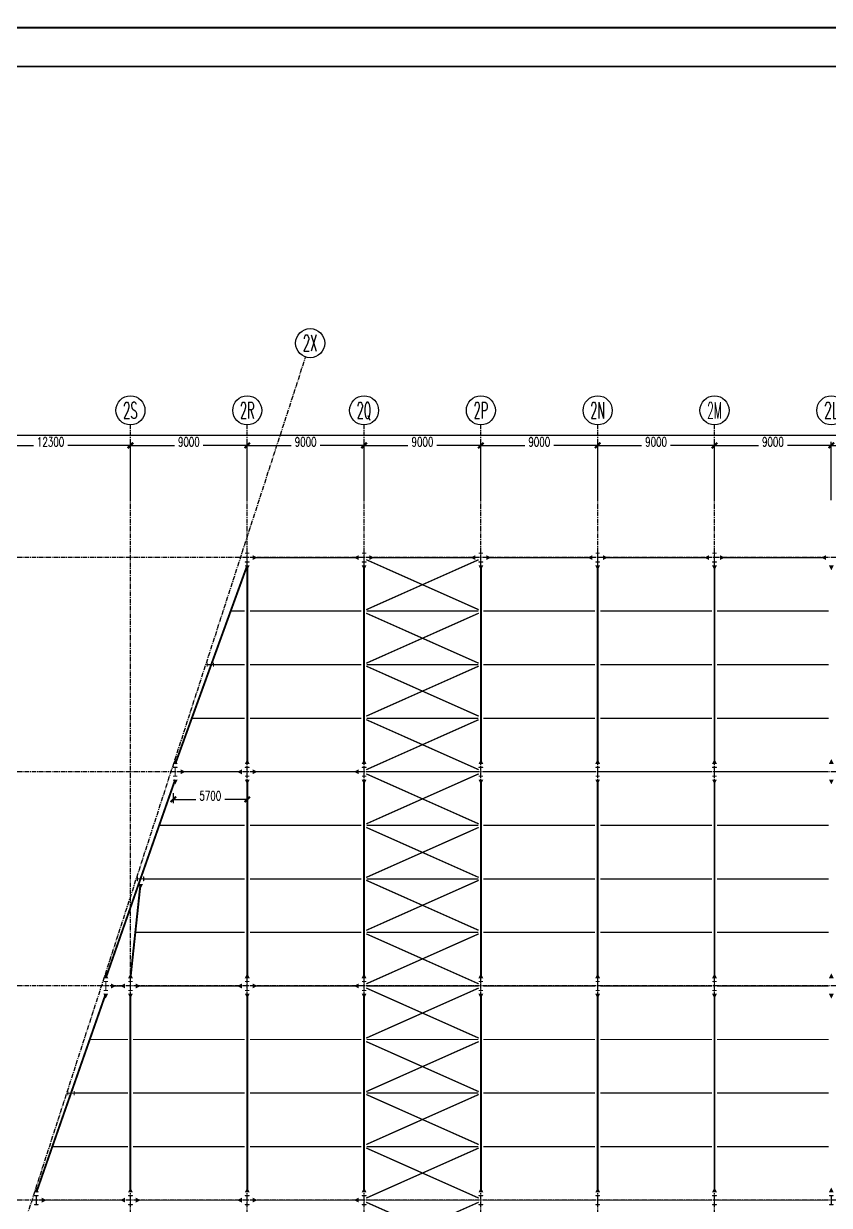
# Model space of a CAD drawing. Extents: x 782294 to 1727252, y -631030 to 17645.
# Drawn here: x 1527780 to 1589859, y -365288 to -274253 of the extents above; entities that cross this region are included whole.
import ezdxf
from ezdxf.enums import TextEntityAlignment as Align

# ---------------------------------------------------------------- set-up
doc = ezdxf.new("R2010")
doc.units = 0
doc.linetypes.add('CENTER', pattern=[2, 1.25, -0.25, 0.25, -0.25])
doc.layers.get('Defpoints').update_dxf_attribs({"color": 210})
for name, color, linetype in [('!ZN3-铝板幕墙-3', 3, 'Continuous'), ('0-cxFrame', 155, 'Continuous'), ('3符号', 3, 'Continuous'), ('DIM', 173, 'Continuous'), ('DOTE', 1, 'CENTER')]:
    doc.layers.add(name, color=color, linetype=linetype)
for name, color, linetype, lineweight in [('0-cxText', 131, 'Continuous', 25), ('S-bea', 40, 'Continuous', 0), ('S-col', 2, 'Continuous', 0), ('柱间支撑', 6, 'CENTER', 0), ('梁', 4, 'Continuous', 18)]:
    doc.layers.add(name, color=color, linetype=linetype, lineweight=lineweight)
doc.styles.add('_TCH_AXIS', font='COMPLEX', dxfattribs={"bigfont": 'GBCBIG'})
doc.styles.add('cx_tuming', font='simhei.ttf')
doc.styles.add('cx_tuqian1', font='')
doc.styles.add('DHTEXT-1', font='romans.shx', dxfattribs={"width": 0.7, "bigfont": 'chinese.shx'})
doc.styles.add('黑体', font='simhei.ttf', dxfattribs={"height": 12})
doc.styles.get('cx_tuqian1').set_extended_font_data('SimSun')
doc.dimstyles.new('ZN280', dxfattribs={"dimscale": 280, "dimtxt": 2.5, "dimasz": 1.5, "dimexe": 1, "dimexo": 2, "dimgap": 0.9, "dimtad": 1, "dimdec": 0, "dimdsep": 46, "dimtxsty": 'DHTEXT-1', "dimblk": 'ARCHTICK', "dimcen": 2.5, "dimclrd": 173, "dimclre": 173, "dimclrt": 7, "dimazin": 2, "dimtfac": 1, "dimtdec": 0, "dimtix": 1, "dimtmove": 2, "dimatfit": 3, "dimfxl": 0, "dimarcsym": 0})

# ---------------------------------------------------------------- blocks, each defined once
blk = doc.blocks.new('TK22.A1 L(Dragon)')
at = {"layer": '0-cxFrame', "color": 7, "const_width": 0.5}
blk.add_lwpolyline([(0, 0), (-841, 0), (-841, 594), (0, 594)], close=True, dxfattribs=at)
at = {"layer": '0-cxFrame', "const_width": 0.5}
blk.add_lwpolyline([(-80, 10), (-821, 10), (-821, 584), (-80, 584)], close=True, dxfattribs=at)
at = {"style": '黑体', "flags": 4}
blk.add_attdef('图幅', text='', height=3.3, dxfattribs=at).set_placement((-40, 3), align=Align.RIGHT)
at = {"layer": '0-cxText', "flags": 4}
for tag, height, style, p in [('建设单位', 3.5, 'cx_tuming', (-45, 240)), ('项目名称', 3.5, 'cx_tuming', (-45, 210)), ('子项名称', 3.5, 'cx_tuming', (-45, 180)), ('工程编号', 3.3, 'cx_tuqian1', (-35, 165)), ('图名1', 3.5, 'cx_tuming', (-45, 87)), ('图名2', 3.5, 'cx_tuming', (-45, 79)), ('图名3', 3.5, 'cx_tuming', (-45, 71)), ('出图日期', 3.3, 'cx_tuqian1', (-39, 60)), ('专业', 3.3, 'cx_tuqian1', (-55, 52)), ('图号', 3.3, 'cx_tuqian1', (-55, 44)), ('版次', 3.3, 'cx_tuqian1', (-20, 44))]:
    blk.add_attdef(tag, text='', height=height, dxfattribs=dict(at, style=style)).set_placement(p, align=Align.MIDDLE)
at = {"layer": 'Defpoints', "color": 6, "flags": 4}
for tag, height, style, p in [('tufu', 3.3, '黑体', (-12, 12)), ('dwfname', 4, 'cx_tuqian1', (-80, 3))]:
    blk.add_attdef(tag, text='', height=height, dxfattribs=dict(at, style=style)).set_placement(p, align=Align.RIGHT)
blk = doc.blocks.new('_ArchTick')
at = {"color": 0, "linetype": 'ByBlock', "const_width": 0.4}
blk.add_lwpolyline([(-0.5, -0.5), (0.5, 0.5)], dxfattribs=at)
blk = doc.blocks.new('*D1428')
at = {"layer": 'Defpoints', "color": 0, "ltscale": 2800, "transparency": 16777216}
for p in [(15600, 64910), (21300, 64910), (21300, 63873)]:
    blk.add_point(p, dxfattribs=at)
at = {"layer": 'DIM', "color": 173, "linetype": 'ByBlock', "lineweight": -2, "ltscale": 2800, "transparency": 16777216}
for p, q in [((15600, 64350), (15600, 63593)), ((15600, 63873), (17335, 63873)), ((21300, 63873), (19565, 63873)), ((21300, 64350), (21300, 63593))]:
    blk.add_line(p, q, dxfattribs=at)
at = {"layer": 'DIM', "color": 173, "lineweight": -2, "ltscale": 2800, "transparency": 16777216, "xscale": 420, "yscale": 420, "zscale": 420, "rotation": 180}
blk.add_blockref('_ArchTick', (15600, 63873), dxfattribs=at)
at = {"layer": 'DIM', "color": 173, "lineweight": -2, "ltscale": 2800, "transparency": 16777216, "xscale": 420, "yscale": 420, "zscale": 420}
blk.add_blockref('_ArchTick', (21300, 63873), dxfattribs=at)
at = {"layer": 'DIM', "color": 7, "ltscale": 2800, "transparency": 16777216, "insert": (18450, 64148), "char_height": 700, "attachment_point": 5, "style": 'DHTEXT-1'}
blk.add_mtext('5700', dxfattribs=at)
blk = doc.blocks.new('*D1453')
at = {"layer": 'Defpoints', "color": 0, "ltscale": 2800, "transparency": 16777216}
for p in [(12300, 91140), (0, 86360), (12300, 86360)]:
    blk.add_point(p, dxfattribs=at)
at = {"layer": 'DIM', "color": 173, "linetype": 'ByBlock', "lineweight": -2, "ltscale": 2800, "transparency": 16777216}
for p, q in [((0, 86920), (0, 91420)), ((0, 91140), (4836, 91140)), ((12300, 91140), (7464, 91140)), ((12300, 86920), (12300, 91420))]:
    blk.add_line(p, q, dxfattribs=at)
at = {"layer": 'DIM', "color": 173, "lineweight": -2, "ltscale": 2800, "transparency": 16777216, "xscale": 420, "yscale": 420, "zscale": 420, "rotation": 180}
blk.add_blockref('_ArchTick', (0, 91140), dxfattribs=at)
at = {"layer": 'DIM', "color": 173, "lineweight": -2, "ltscale": 2800, "transparency": 16777216, "xscale": 420, "yscale": 420, "zscale": 420}
blk.add_blockref('_ArchTick', (12300, 91140), dxfattribs=at)
at = {"layer": 'DIM', "color": 7, "ltscale": 2800, "transparency": 16777216, "insert": (6150, 91415), "char_height": 700, "attachment_point": 5, "style": 'DHTEXT-1'}
blk.add_mtext('12300', dxfattribs=at)
blk = doc.blocks.new('*D1454')
at = {"layer": 'Defpoints', "color": 0, "ltscale": 2800, "transparency": 16777216}
for p in [(21300, 91140), (12300, 86360), (21300, 86360)]:
    blk.add_point(p, dxfattribs=at)
at = {"layer": 'DIM', "color": 173, "linetype": 'ByBlock', "lineweight": -2, "ltscale": 2800, "transparency": 16777216}
for p, q in [((12300, 86920), (12300, 91420)), ((12300, 91140), (15685, 91140)), ((21300, 91140), (17915, 91140)), ((21300, 86920), (21300, 91420))]:
    blk.add_line(p, q, dxfattribs=at)
at = {"layer": 'DIM', "color": 173, "lineweight": -2, "ltscale": 2800, "transparency": 16777216, "xscale": 420, "yscale": 420, "zscale": 420, "rotation": 180}
blk.add_blockref('_ArchTick', (12300, 91140), dxfattribs=at)
at = {"layer": 'DIM', "color": 173, "lineweight": -2, "ltscale": 2800, "transparency": 16777216, "xscale": 420, "yscale": 420, "zscale": 420}
blk.add_blockref('_ArchTick', (21300, 91140), dxfattribs=at)
at = {"layer": 'DIM', "color": 7, "ltscale": 2800, "transparency": 16777216, "insert": (16800, 91415), "char_height": 700, "attachment_point": 5, "style": 'DHTEXT-1'}
blk.add_mtext('9000', dxfattribs=at)
blk = doc.blocks.new('*D1455')
at = {"layer": 'Defpoints', "color": 0, "ltscale": 2800, "transparency": 16777216}
for p in [(30300, 91140), (21300, 86360), (30300, 86360)]:
    blk.add_point(p, dxfattribs=at)
at = {"layer": 'DIM', "color": 173, "linetype": 'ByBlock', "lineweight": -2, "ltscale": 2800, "transparency": 16777216}
for p, q in [((21300, 86920), (21300, 91420)), ((21300, 91140), (24685, 91140)), ((30300, 91140), (26915, 91140)), ((30300, 86920), (30300, 91420))]:
    blk.add_line(p, q, dxfattribs=at)
at = {"layer": 'DIM', "color": 173, "lineweight": -2, "ltscale": 2800, "transparency": 16777216, "xscale": 420, "yscale": 420, "zscale": 420, "rotation": 180}
blk.add_blockref('_ArchTick', (21300, 91140), dxfattribs=at)
at = {"layer": 'DIM', "color": 173, "lineweight": -2, "ltscale": 2800, "transparency": 16777216, "xscale": 420, "yscale": 420, "zscale": 420}
blk.add_blockref('_ArchTick', (30300, 91140), dxfattribs=at)
at = {"layer": 'DIM', "color": 7, "ltscale": 2800, "transparency": 16777216, "insert": (25800, 91415), "char_height": 700, "attachment_point": 5, "style": 'DHTEXT-1'}
blk.add_mtext('9000', dxfattribs=at)
blk = doc.blocks.new('*D1456')
at = {"layer": 'Defpoints', "color": 0, "ltscale": 2800, "transparency": 16777216}
for p in [(39300, 91140), (30300, 86360), (39300, 86360)]:
    blk.add_point(p, dxfattribs=at)
at = {"layer": 'DIM', "color": 173, "linetype": 'ByBlock', "lineweight": -2, "ltscale": 2800, "transparency": 16777216}
for p, q in [((30300, 86920), (30300, 91420)), ((30300, 91140), (33685, 91140)), ((39300, 91140), (35915, 91140)), ((39300, 86920), (39300, 91420))]:
    blk.add_line(p, q, dxfattribs=at)
at = {"layer": 'DIM', "color": 173, "lineweight": -2, "ltscale": 2800, "transparency": 16777216, "xscale": 420, "yscale": 420, "zscale": 420, "rotation": 180}
blk.add_blockref('_ArchTick', (30300, 91140), dxfattribs=at)
at = {"layer": 'DIM', "color": 173, "lineweight": -2, "ltscale": 2800, "transparency": 16777216, "xscale": 420, "yscale": 420, "zscale": 420}
blk.add_blockref('_ArchTick', (39300, 91140), dxfattribs=at)
at = {"layer": 'DIM', "color": 7, "ltscale": 2800, "transparency": 16777216, "insert": (34800, 91415), "char_height": 700, "attachment_point": 5, "style": 'DHTEXT-1'}
blk.add_mtext('9000', dxfattribs=at)
blk = doc.blocks.new('*D1457')
at = {"layer": 'Defpoints', "color": 0, "ltscale": 2800, "transparency": 16777216}
for p in [(48300, 91140), (39300, 86360), (48300, 86360)]:
    blk.add_point(p, dxfattribs=at)
at = {"layer": 'DIM', "color": 173, "linetype": 'ByBlock', "lineweight": -2, "ltscale": 2800, "transparency": 16777216}
for p, q in [((39300, 86920), (39300, 91420)), ((39300, 91140), (42685, 91140)), ((48300, 91140), (44915, 91140)), ((48300, 86920), (48300, 91420))]:
    blk.add_line(p, q, dxfattribs=at)
at = {"layer": 'DIM', "color": 173, "lineweight": -2, "ltscale": 2800, "transparency": 16777216, "xscale": 420, "yscale": 420, "zscale": 420, "rotation": 180}
blk.add_blockref('_ArchTick', (39300, 91140), dxfattribs=at)
at = {"layer": 'DIM', "color": 173, "lineweight": -2, "ltscale": 2800, "transparency": 16777216, "xscale": 420, "yscale": 420, "zscale": 420}
blk.add_blockref('_ArchTick', (48300, 91140), dxfattribs=at)
at = {"layer": 'DIM', "color": 7, "ltscale": 2800, "transparency": 16777216, "insert": (43800, 91415), "char_height": 700, "attachment_point": 5, "style": 'DHTEXT-1'}
blk.add_mtext('9000', dxfattribs=at)
blk = doc.blocks.new('*D1458')
at = {"layer": 'Defpoints', "color": 0, "ltscale": 2800, "transparency": 16777216}
for p in [(57300, 91140), (48300, 86360), (57300, 86360)]:
    blk.add_point(p, dxfattribs=at)
at = {"layer": 'DIM', "color": 173, "linetype": 'ByBlock', "lineweight": -2, "ltscale": 2800, "transparency": 16777216}
for p, q in [((48300, 86920), (48300, 91420)), ((48300, 91140), (51685, 91140)), ((57300, 91140), (53915, 91140)), ((57300, 86920), (57300, 91420))]:
    blk.add_line(p, q, dxfattribs=at)
at = {"layer": 'DIM', "color": 173, "lineweight": -2, "ltscale": 2800, "transparency": 16777216, "xscale": 420, "yscale": 420, "zscale": 420, "rotation": 180}
blk.add_blockref('_ArchTick', (48300, 91140), dxfattribs=at)
at = {"layer": 'DIM', "color": 173, "lineweight": -2, "ltscale": 2800, "transparency": 16777216, "xscale": 420, "yscale": 420, "zscale": 420}
blk.add_blockref('_ArchTick', (57300, 91140), dxfattribs=at)
at = {"layer": 'DIM', "color": 7, "ltscale": 2800, "transparency": 16777216, "insert": (52800, 91415), "char_height": 700, "attachment_point": 5, "style": 'DHTEXT-1'}
blk.add_mtext('9000', dxfattribs=at)
blk = doc.blocks.new('*D1459')
at = {"layer": 'Defpoints', "color": 0, "ltscale": 2800, "transparency": 16777216}
for p in [(66300, 91140), (57300, 86360), (66300, 86360)]:
    blk.add_point(p, dxfattribs=at)
at = {"layer": 'DIM', "color": 173, "linetype": 'ByBlock', "lineweight": -2, "ltscale": 2800, "transparency": 16777216}
for p, q in [((57300, 86920), (57300, 91420)), ((57300, 91140), (60685, 91140)), ((66300, 91140), (62915, 91140)), ((66300, 86920), (66300, 91420))]:
    blk.add_line(p, q, dxfattribs=at)
at = {"layer": 'DIM', "color": 173, "lineweight": -2, "ltscale": 2800, "transparency": 16777216, "xscale": 420, "yscale": 420, "zscale": 420, "rotation": 180}
blk.add_blockref('_ArchTick', (57300, 91140), dxfattribs=at)
at = {"layer": 'DIM', "color": 173, "lineweight": -2, "ltscale": 2800, "transparency": 16777216, "xscale": 420, "yscale": 420, "zscale": 420}
blk.add_blockref('_ArchTick', (66300, 91140), dxfattribs=at)
at = {"layer": 'DIM', "color": 7, "ltscale": 2800, "transparency": 16777216, "insert": (61800, 91415), "char_height": 700, "attachment_point": 5, "style": 'DHTEXT-1'}
blk.add_mtext('9000', dxfattribs=at)
blk = doc.blocks.new('*D1460')
at = {"layer": 'Defpoints', "color": 0, "ltscale": 2800, "transparency": 16777216}
for p in [(75300, 91140), (66300, 86360), (75300, 86360)]:
    blk.add_point(p, dxfattribs=at)
at = {"layer": 'DIM', "color": 173, "linetype": 'ByBlock', "lineweight": -2, "ltscale": 2800, "transparency": 16777216}
for p, q in [((66300, 86920), (66300, 91420)), ((66300, 91140), (69685, 91140)), ((75300, 91140), (71915, 91140)), ((75300, 86920), (75300, 91420))]:
    blk.add_line(p, q, dxfattribs=at)
at = {"layer": 'DIM', "color": 173, "lineweight": -2, "ltscale": 2800, "transparency": 16777216, "xscale": 420, "yscale": 420, "zscale": 420, "rotation": 180}
blk.add_blockref('_ArchTick', (66300, 91140), dxfattribs=at)
at = {"layer": 'DIM', "color": 173, "lineweight": -2, "ltscale": 2800, "transparency": 16777216, "xscale": 420, "yscale": 420, "zscale": 420}
blk.add_blockref('_ArchTick', (75300, 91140), dxfattribs=at)
at = {"layer": 'DIM', "color": 7, "ltscale": 2800, "transparency": 16777216, "insert": (70800, 91415), "char_height": 700, "attachment_point": 5, "style": 'DHTEXT-1'}
blk.add_mtext('9000', dxfattribs=at)
blk = doc.blocks.new('*D1470')
at = {"layer": 'Defpoints', "color": 0, "ltscale": 2800, "transparency": 16777216}
for p in [(156300, 91940), (0, 86460), (156300, 86460)]:
    blk.add_point(p, dxfattribs=at)
at = {"layer": 'DIM', "color": 173, "linetype": 'ByBlock', "lineweight": -2, "ltscale": 2800, "transparency": 16777216}
for p, q in [((0, 87020), (0, 92220)), ((156300, 87020), (156300, 92220)), ((0, 91940), (76553, 91940)), ((156300, 91940), (79647, 91940))]:
    blk.add_line(p, q, dxfattribs=at)
at = {"layer": 'DIM', "color": 173, "lineweight": -2, "ltscale": 2800, "transparency": 16777216, "xscale": 420, "yscale": 420, "zscale": 420, "rotation": 180}
blk.add_blockref('_ArchTick', (0, 91940), dxfattribs=at)
at = {"layer": 'DIM', "color": 173, "lineweight": -2, "ltscale": 2800, "transparency": 16777216, "xscale": 420, "yscale": 420, "zscale": 420}
blk.add_blockref('_ArchTick', (156300, 91940), dxfattribs=at)
at = {"layer": 'DIM', "color": 7, "ltscale": 2800, "transparency": 16777216, "insert": (78100, 92215), "char_height": 700, "attachment_point": 5, "style": 'DHTEXT-1'}
blk.add_mtext('156300', dxfattribs=at)
blk = doc.blocks.new('卓越-轴号')
blk.add_circle((0, 0), 4)
at = {"color": 0, "style": '_TCH_AXIS', "width": 1.041667, "flags": 8}
blk.add_attdef('A', text='', height=4.48, dxfattribs=at).set_placement((-2, -2.24), (2, -2.24), align=Align.FIT)
blk = doc.blocks.new('20250922150304')
at = {"layer": 'S-col'}
blk.add_lwpolyline([(-195790, 766820), (-195490, 766820), (-195490, 766808), (-195636, 766808), (-195636, 766132), (-195490, 766132), (-195490, 766120), (-195790, 766120), (-195790, 766132), (-195644, 766132), (-195644, 766808), (-195790, 766808)], close=True, dxfattribs=at)
blk = doc.blocks.new('A$C8dd50a3e')
at = {"layer": 'S-bea', "const_width": 150}
for points in [[(15750, 66600), (21300, 81900)], [(21300, 81900), (21300, 66600)], [(30300, 81900), (30300, 66600)], [(39300, 81900), (39300, 66600)], [(48300, 81900), (48300, 66600)], [(57300, 81900), (57300, 66600)], [(10397, 50100), (15750, 65400)], [(21300, 65400), (21300, 50100)], [(30300, 65400), (30300, 50100)], [(39300, 65400), (39300, 50100)], [(48300, 65400), (48300, 50100)], [(57300, 65400), (57300, 50100)], [(12300, 50100), (13074, 57350)], [(5050, 33600), (10397, 48900)], [(12300, 48900), (12300, 33600)], [(21300, 48900), (21300, 33600)], [(30300, 48900), (30300, 33600)], [(39300, 48900), (39300, 33600)], [(48300, 48900), (48300, 33600)], [(57300, 48900), (57300, 33600)]]:
    blk.add_lwpolyline(points, dxfattribs=at)
at = {"layer": 'S-bea'}
for points in [[(21300, 81900, 375, 0, 0), (21300, 81525, 375, 0, 0)], [(21715, 82500, 375, 0, 0), (22090, 82500, 375, 0, 0)], [(29885, 82500, 375, 0, 0), (29510, 82500, 375, 0, 0)], [(30300, 81900, 375, 0, 0), (30300, 81525, 375, 0, 0)], [(30715, 82500, 375, 0, 0), (31090, 82500, 375, 0, 0)], [(38885, 82500, 375, 0, 0), (38510, 82500, 375, 0, 0)], [(39300, 81900, 375, 0, 0), (39300, 81525, 375, 0, 0)], [(39715, 82500, 375, 0, 0), (40090, 82500, 375, 0, 0)], [(47885, 82500, 375, 0, 0), (47510, 82500, 375, 0, 0)], [(48300, 81900, 375, 0, 0), (48300, 81525, 375, 0, 0)], [(48715, 82500, 375, 0, 0), (49090, 82500, 375, 0, 0)], [(56885, 82500, 375, 0, 0), (56510, 82500, 375, 0, 0)], [(57300, 81900, 375, 0, 0), (57300, 81525, 375, 0, 0)], [(57715, 82500, 375, 0, 0), (58090, 82500, 375, 0, 0)], [(65885, 82500, 375, 0, 0), (65510, 82500, 375, 0, 0)], [(66300, 81900, 375, 0, 0), (66300, 81525, 375, 0, 0)], [(15750, 66600, 375, 0, 0), (15750, 66975, 375, 0, 0)], [(21300, 66600, 375, 0, 0), (21300, 66975, 375, 0, 0)], [(30300, 66600, 375, 0, 0), (30300, 66975, 375, 0, 0)], [(39300, 66600, 375, 0, 0), (39300, 66975, 375, 0, 0)], [(48300, 66600, 375, 0, 0), (48300, 66975, 375, 0, 0)], [(57300, 66600, 375, 0, 0), (57300, 66975, 375, 0, 0)], [(66300, 66600, 375, 0, 0), (66300, 66975, 375, 0, 0)], [(15750, 65400, 375, 0, 0), (15750, 65025, 375, 0, 0)], [(16165, 66000, 375, 0, 0), (16540, 66000, 375, 0, 0)], [(20885, 66000, 375, 0, 0), (20510, 66000, 375, 0, 0)], [(21300, 65400, 375, 0, 0), (21300, 65025, 375, 0, 0)], [(21715, 66000, 375, 0, 0), (22090, 66000, 375, 0, 0)], [(29885, 66000, 375, 0, 0), (29510, 66000, 375, 0, 0)], [(30300, 65400, 375, 0, 0), (30300, 65025, 375, 0, 0)], [(39300, 65400, 375, 0, 0), (39300, 65025, 375, 0, 0)], [(48300, 65400, 375, 0, 0), (48300, 65025, 375, 0, 0)], [(57300, 65400, 375, 0, 0), (57300, 65025, 375, 0, 0)], [(66300, 65400, 375, 0, 0), (66300, 65025, 375, 0, 0)], [(13074, 57350, 375, 0, 0), (13074, 56975, 375, 0, 0)], [(10397, 50100, 375, 0, 0), (10397, 50475, 375, 0, 0)], [(12300, 50100, 375, 0, 0), (12300, 50475, 375, 0, 0)], [(21300, 50100, 375, 0, 0), (21300, 50475, 375, 0, 0)], [(30300, 50100, 375, 0, 0), (30300, 50475, 375, 0, 0)], [(39300, 50100, 375, 0, 0), (39300, 50475, 375, 0, 0)], [(48300, 50100, 375, 0, 0), (48300, 50475, 375, 0, 0)], [(57300, 50100, 375, 0, 0), (57300, 50475, 375, 0, 0)], [(66300, 50100, 375, 0, 0), (66300, 50475, 375, 0, 0)], [(10812, 49500, 375, 0, 0), (11187, 49500, 375, 0, 0)], [(11885, 49500, 375, 0, 0), (11510, 49500, 375, 0, 0)], [(12715, 49500, 375, 0, 0), (13090, 49500, 375, 0, 0)], [(20885, 49500, 375, 0, 0), (20510, 49500, 375, 0, 0)], [(21715, 49500, 375, 0, 0), (22090, 49500, 375, 0, 0)], [(29885, 49500, 375, 0, 0), (29510, 49500, 375, 0, 0)], [(10397, 48900, 375, 0, 0), (10397, 48525, 375, 0, 0)], [(12300, 48900, 375, 0, 0), (12300, 48525, 375, 0, 0)], [(21300, 48900, 375, 0, 0), (21300, 48525, 375, 0, 0)], [(30300, 48900, 375, 0, 0), (30300, 48525, 375, 0, 0)], [(39300, 48900, 375, 0, 0), (39300, 48525, 375, 0, 0)], [(48300, 48900, 375, 0, 0), (48300, 48525, 375, 0, 0)], [(57300, 48900, 375, 0, 0), (57300, 48525, 375, 0, 0)], [(66300, 48900, 375, 0, 0), (66300, 48525, 375, 0, 0)], [(5050, 33600, 375, 0, 0), (5050, 33975, 375, 0, 0)], [(12300, 33600, 375, 0, 0), (12300, 33975, 375, 0, 0)], [(21300, 33600, 375, 0, 0), (21300, 33975, 375, 0, 0)], [(30300, 33600, 375, 0, 0), (30300, 33975, 375, 0, 0)], [(39300, 33600, 375, 0, 0), (39300, 33975, 375, 0, 0)], [(48300, 33600, 375, 0, 0), (48300, 33975, 375, 0, 0)], [(57300, 33600, 375, 0, 0), (57300, 33975, 375, 0, 0)], [(66300, 33600, 375, 0, 0), (66300, 33975, 375, 0, 0)], [(5465, 33000, 375, 0, 0), (5840, 33000, 375, 0, 0)], [(11885, 33000, 375, 0, 0), (11510, 33000, 375, 0, 0)], [(12715, 33000, 375, 0, 0), (13090, 33000, 375, 0, 0)], [(20885, 33000, 375, 0, 0), (20510, 33000, 375, 0, 0)], [(21715, 33000, 375, 0, 0), (22090, 33000, 375, 0, 0)], [(29885, 33000, 375, 0, 0), (29510, 33000, 375, 0, 0)]]:
    blk.add_lwpolyline(points, format="xyseb", dxfattribs=at)
at = {"layer": 'S-col'}
for points in [[(18700, 74100), (18700, 74400), (18688, 74400), (18688, 74254), (18212, 74254), (18212, 74400), (18200, 74400), (18200, 74100), (18212, 74100), (18212, 74246), (18688, 74246), (18688, 74100)], [(21150, 66350), (21450, 66350), (21450, 66338), (21304, 66338), (21304, 65662), (21450, 65662), (21450, 65650), (21150, 65650), (21150, 65662), (21296, 65662), (21296, 66338), (21150, 66338)], [(13324, 57600), (13324, 57900), (13312, 57900), (13312, 57754), (12836, 57754), (12836, 57900), (12824, 57900), (12824, 57600), (12836, 57600), (12836, 57746), (13312, 57746), (13312, 57600)], [(7971, 41100), (7971, 41400), (7959, 41400), (7959, 41254), (7483, 41254), (7483, 41400), (7471, 41400), (7471, 41100), (7483, 41100), (7483, 41246), (7959, 41246), (7959, 41100)]]:
    blk.add_lwpolyline(points, close=True, dxfattribs=at)
at = {"layer": '柱间支撑', "linetype": 'Continuous', "const_width": 100}
for points in [[(30467, 78485), (39133, 82340)], [(30467, 82340), (39133, 78485)], [(20021, 78375), (21100, 78375)], [(21500, 78375), (30100, 78375)], [(30500, 78375), (39100, 78375)], [(39500, 78375), (48100, 78375)], [(48500, 78375), (57100, 78375)], [(57500, 78375), (66100, 78375)], [(30467, 74360), (39133, 78215)], [(30467, 78215), (39133, 74360)], [(18600, 74250), (21100, 74250)], [(21500, 74250), (30100, 74250)], [(30467, 74140), (39133, 70285)], [(30467, 70285), (39133, 74140)], [(30500, 74250), (39100, 74250)], [(39500, 74250), (48100, 74250)], [(48500, 74250), (57100, 74250)], [(57500, 74250), (66100, 74250)], [(17029, 70125), (21100, 70125)], [(21500, 70125), (30100, 70125)], [(30500, 70125), (39100, 70125)], [(39500, 70125), (48100, 70125)], [(48500, 70125), (57100, 70125)], [(57500, 70125), (66100, 70125)], [(30467, 70015), (39133, 66160)], [(30467, 66160), (39133, 70015)], [(30467, 61985), (39133, 65840)], [(30467, 65840), (39133, 61985)], [(30500, 66000), (39100, 66000)], [(39500, 66000), (48100, 66000)], [(48500, 66000), (57100, 66000)], [(57500, 66000), (66100, 66000)], [(14517, 61875), (21100, 61875)], [(21500, 61875), (30100, 61875)], [(30500, 61875), (39100, 61875)], [(39500, 61875), (48100, 61875)], [(48500, 61875), (57100, 61875)], [(57500, 61875), (66100, 61875)], [(30467, 57860), (39133, 61715)], [(30467, 61715), (39133, 57860)], [(13324, 57750), (21100, 57750)], [(21500, 57750), (30100, 57750)], [(30467, 57640), (39133, 53785)], [(30467, 53785), (39133, 57640)], [(30500, 57750), (39100, 57750)], [(39500, 57750), (48100, 57750)], [(48500, 57750), (57100, 57750)], [(57500, 57750), (66100, 57750)], [(12676, 53625), (21100, 53625)], [(21500, 53625), (30100, 53625)], [(30467, 53515), (39133, 49660)], [(30467, 49660), (39133, 53515)], [(30500, 53625), (39100, 53625)], [(39500, 53625), (48100, 53625)], [(48500, 53625), (57100, 53625)], [(57500, 53625), (66100, 53625)], [(30467, 45485), (39133, 49340)], [(30467, 49340), (39133, 45485)], [(30500, 49500), (39100, 49500)], [(39500, 49500), (48100, 49500)], [(48500, 49500), (57100, 49500)], [(57500, 49500), (66100, 49500)], [(9165, 45375), (12100, 45375)], [(12500, 45375), (21100, 45375)], [(21500, 45375), (30100, 45375)], [(30467, 41360), (39133, 45215)], [(30467, 45215), (39133, 41360)], [(30500, 45375), (39100, 45375)], [(39500, 45375), (48100, 45375)], [(48500, 45375), (57100, 45375)], [(57500, 45375), (66100, 45375)], [(7971, 41250), (12100, 41250)], [(7971, 41250), (12100, 41250)], [(12500, 41250), (21100, 41250)], [(21500, 41250), (30100, 41250)], [(30467, 41140), (39133, 37285)], [(30467, 37285), (39133, 41140)], [(30500, 41250), (39100, 41250)], [(39500, 41250), (48100, 41250)], [(48500, 41250), (57100, 41250)], [(57500, 41250), (66100, 41250)], [(6282, 37125), (12100, 37125)], [(12500, 37125), (21100, 37125)], [(21500, 37125), (30100, 37125)], [(30467, 37015), (39133, 33160)], [(30467, 33160), (39133, 37015)], [(30500, 37125), (39100, 37125)], [(39500, 37125), (48100, 37125)], [(48500, 37125), (57100, 37125)], [(57500, 37125), (66100, 37125)], [(30467, 28985), (39133, 32840)], [(30467, 32840), (39133, 28985)], [(30500, 33000), (39100, 33000)], [(39500, 33000), (48100, 33000)], [(48500, 33000), (57100, 33000)], [(57500, 33000), (66100, 33000)]]:
    blk.add_lwpolyline(points, dxfattribs=at)
at = {"layer": '梁', "linetype": 'Continuous', "const_width": 100}
for points in [[(21715, 82500), (29885, 82500)], [(30715, 82500), (38885, 82500)], [(39715, 82500), (47885, 82500)], [(48715, 82500), (56885, 82500)], [(57715, 82500), (65885, 82500)], [(16165, 66000), (20885, 66000)], [(21715, 66000), (29885, 66000)], [(10812, 49500), (11885, 49500)], [(12715, 49500), (20885, 49500)], [(21715, 49500), (29885, 49500)], [(5465, 33000), (11885, 33000)], [(12715, 33000), (20885, 33000)], [(21715, 33000), (29885, 33000)]]:
    blk.add_lwpolyline(points, dxfattribs=at)
for p in [(216940, -683970), (225940, -683970), (234940, -683970), (243940, -683970), (252940, -683970), (211390, -700470), (225940, -700470), (234940, -700470), (243940, -700470), (252940, -700470), (206037, -716970), (207940, -716970), (216940, -716970), (225940, -716970), (234940, -716970), (243940, -716970), (252940, -716970), (200690, -733470), (207940, -733470), (216940, -733470), (225940, -733470), (234940, -733470), (243940, -733470), (252940, -733470), (261940, -733470)]:
    blk.add_blockref('20250922150304', p)
blk = doc.blocks.new('20250821100646')
at = {"layer": 'DOTE', "ltscale": 280}
for p, q in [((12300, -10067.4), (12300, 92720)), ((21300, -10067.4), (21300, 92720)), ((30300, -10067.4), (30300, 92720)), ((39300, -10067.4), (39300, 92720)), ((48300, -10067.4), (48300, 92720)), ((57300, -10067.4), (57300, 92720)), ((165204.2, 82500), (-11095.8, 82500)), ((165204.2, 66000), (-11095.8, 66000)), ((165204.2, 49500), (-11095.8, 49500)), ((165204.2, 33000), (-11095.8, 33000))]:
    blk.add_line(p, q, dxfattribs=at)
blk.add_lwpolyline([(-1898.6, 12589.6), (25799.2, 97954.6)], dxfattribs=at)
at = {"layer": '3符号', "color": 7}
ref = blk.add_blockref('卓越-轴号', (26146, 99019.6), dxfattribs=dict(at, xscale=280, yscale=280, zscale=280))
ref.add_attrib('A', '2X', dxfattribs={"layer": '0', "color": 0, "height": 1254.4, "style": '_TCH_AXIS', "width": 0.493421}).set_placement((25586, 98392.4), (26706, 98392.4), align=Align.FIT)
ref = blk.add_blockref('卓越-轴号', (12300, 93840), dxfattribs=dict(at, xscale=280, yscale=280, zscale=280))
ref.add_attrib('A', '2S', dxfattribs={"layer": '0', "color": 0, "height": 1254.4, "style": '_TCH_AXIS', "width": 0.551471}).set_placement((11740, 93212.8), (12860, 93212.8), align=Align.FIT)
ref = blk.add_blockref('卓越-轴号', (21300, 93840), dxfattribs=dict(at, xscale=280, yscale=280, zscale=280))
ref.add_attrib('A', '2R', dxfattribs={"layer": '0', "color": 0, "height": 1254.4, "style": '_TCH_AXIS', "width": 0.493421}).set_placement((20740, 93212.8), (21860, 93212.8), align=Align.FIT)
ref = blk.add_blockref('卓越-轴号', (30300, 93840), dxfattribs=dict(at, xscale=280, yscale=280, zscale=280))
ref.add_attrib('A', '2Q', dxfattribs={"layer": '0', "color": 0, "height": 1254.4, "style": '_TCH_AXIS', "width": 0.520833}).set_placement((29740, 93212.8), (30860, 93212.8), align=Align.FIT)
ref = blk.add_blockref('卓越-轴号', (39300, 93840), dxfattribs=dict(at, xscale=280, yscale=280, zscale=280))
ref.add_attrib('A', '2P', dxfattribs={"layer": '0', "color": 0, "height": 1254.4, "style": '_TCH_AXIS', "width": 0.506757}).set_placement((38740, 93212.8), (39860, 93212.8), align=Align.FIT)
ref = blk.add_blockref('卓越-轴号', (48300, 93840), dxfattribs=dict(at, xscale=280, yscale=280, zscale=280))
ref.add_attrib('A', '2N', dxfattribs={"layer": '0', "color": 0, "height": 1254.4, "style": '_TCH_AXIS', "width": 0.480769}).set_placement((47740, 93212.8), (48860, 93212.8), align=Align.FIT)
ref = blk.add_blockref('卓越-轴号', (57300, 93840), dxfattribs=dict(at, xscale=280, yscale=280, zscale=280))
ref.add_attrib('A', '2M', dxfattribs={"layer": '0', "color": 0, "height": 1254.4, "style": '_TCH_AXIS', "width": 0.457317}).set_placement((56740, 93212.8), (57860, 93212.8), align=Align.FIT)
ref = blk.add_blockref('卓越-轴号', (66300, 93840), dxfattribs=dict(at, xscale=280, yscale=280, zscale=280))
ref.add_attrib('A', '2L', dxfattribs={"layer": '0', "color": 0, "height": 1254.4, "style": '_TCH_AXIS', "width": 0.535714}).set_placement((65740, 93212.8), (66860, 93212.8), align=Align.FIT)
at = {"layer": 'DIM', "ltscale": 2800}
for base, p1, p2, picture, middle in [((156300, 91940), (0, 86460), (156300, 86460), '*D1470', (78100, 92215)), ((12300, 91140), (0, 86360), (12300, 86360), '*D1453', (6150, 91415)), ((21300, 91140), (12300, 86360), (21300, 86360), '*D1454', (16800, 91415)), ((30300, 91140), (21300, 86360), (30300, 86360), '*D1455', (25800, 91415)), ((39300, 91140), (30300, 86360), (39300, 86360), '*D1456', (34800, 91415)), ((48300, 91140), (39300, 86360), (48300, 86360), '*D1457', (43800, 91415)), ((57300, 91140), (48300, 86360), (57300, 86360), '*D1458', (52800, 91415)), ((66300, 91140), (57300, 86360), (66300, 86360), '*D1459', (61800, 91415)), ((75300, 91140), (66300, 86360), (75300, 86360), '*D1460', (70800, 91415)), ((21300, 63872.5), (15600, 64910), (21300, 64910), '*D1428', (18450, 64147.5))]:
    dim = blk.add_linear_dim(base=base, p1=p1, p2=p2, angle=0, dimstyle='ZN280', dxfattribs=at)
    dim.commit()
    dim.dimension.update_dxf_attribs({"geometry": picture, "text_midpoint": middle, "dimtype": 129})

msp = doc.modelspace()

# ---------------------------------------------------------------- block references
at = {"layer": '!ZN3-铝板幕墙-3', "ltscale": 1750}
msp.add_blockref('A$C8dd50a3e', (1523709, -397885.7), dxfattribs=at)
at = {"layer": '0-cxFrame'}
for p, xscale, yscale, zscale in [((1601026.7, -274555.4), 250, 250, 250), ((1727176.7, -452755.4), 300, 300, 300)]:
    msp.add_blockref('TK22.A1 L(Dragon)', p, dxfattribs=dict(at, xscale=xscale, yscale=yscale, zscale=zscale))
at = {"layer": 'DIM', "ltscale": 1500}
msp.add_blockref('20250821100646', (1523709, -397885.7), dxfattribs=at)

doc.saveas('drawing.dxf')
